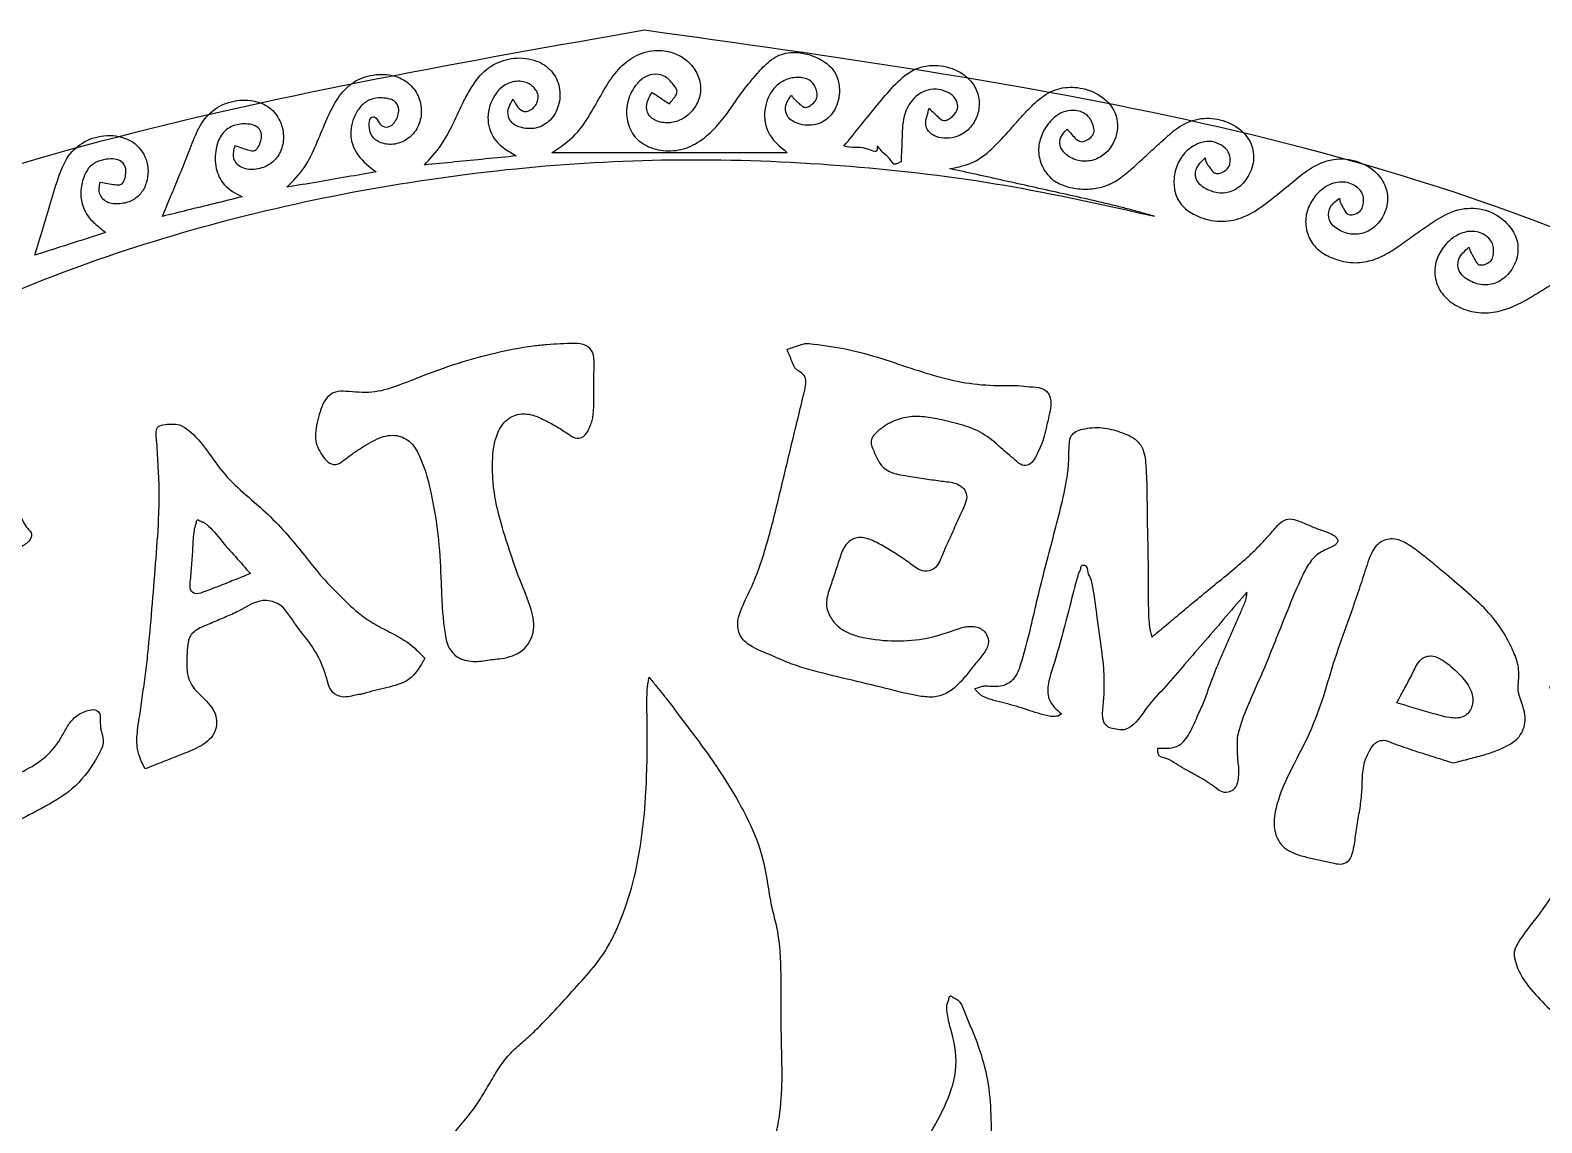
# Model space of a CAD drawing. Extents: x 5.5 to 104.1, y 3.5 to 34.4.
# Drawn here: x 15.93 to 26.96, y 26.18 to 34.15 of the extents above; entities that cross this region are included whole.
import ezdxf

# ---------------------------------------------------------------- set-up
doc = ezdxf.new("R2010")
doc.units = 0
doc.layers.add('Hallsi_Goblin_Coin_Outlines', color=7, linetype='CONTINUOUS')

msp = doc.modelspace()

# ---------------------------------------------------------------- linework, layer by layer
at = {"layer": 'Hallsi_Goblin_Coin_Outlines', "color": 7}
for points in [[(20.409076, 34.152381)], [(20.129323, 33.743158)], [(22.225881, 33.745981)], [(19.092862, 33.636972)], [(18.08427, 33.486336)], [(17.07462, 33.233747)], [(16.139759, 33.095106)], [(21.610531, 31.866628)], [(17.53429, 30.189451)], [(18.807465, 29.573854)], [(19.19231, 29.547855)], [(25.898086, 29.246759)], [(24.153777, 28.916911)], [(26.309425, 28.808609)]]:
    msp.add_lwpolyline(points, close=True, dxfattribs=at)
for points in [[(21.451181, 33.259147), (19.734212, 33.259147)], [(23.452102, 29.165973), (23.426349, 29.149392)]]:
    msp.add_lwpolyline(points, dxfattribs=at)
for points, knots in [([(20.409076, 34.152381), (17.809124, 33.695175), (12.664402, 32.790467), (6.738752, 26.792257), (5.933059, 21.585976), (5.522912, 18.935664)], [0, 0, 0, 0, 7.789723, 15.414117, 23.31993, 23.31993, 23.31993, 23.31993]), ([(35.94682, 18.860523), (35.532914, 21.55483), (34.71506, 26.878618), (28.525813, 33.025015), (23.148709, 33.771862), (20.409076, 34.152381)], [0, 0, 0, 0, 8.033739, 15.87418, 24.018315, 24.018315, 24.018315, 24.018315]), ([(20.129323, 33.743158), (20.157432, 33.786049), (20.212321, 33.869802), (20.331578, 33.96797), (20.467467, 34.011951), (20.597876, 34.000589), (20.703567, 33.95119), (20.782931, 33.868334), (20.823477, 33.766671), (20.816447, 33.658711), (20.767159, 33.567653), (20.69053, 33.500117), (20.596269, 33.471908), (20.504977, 33.480916), (20.430344, 33.530455), (20.417326, 33.621387), (20.447698, 33.670839), (20.464815, 33.698708)], [0, 0, 0, 0, 0.153247, 0.299243, 0.454599, 0.568295, 0.684512, 0.796823, 0.904849, 1.003062, 1.111457, 1.207162, 1.30237, 1.397843, 1.476089, 1.550372, 1.646286, 1.646286, 1.646286, 1.646286]), ([(20.591815, 33.614747), (20.599949, 33.626263), (20.615999, 33.648987), (20.640548, 33.67605), (20.652503, 33.717054), (20.619546, 33.753756), (20.590599, 33.794551), (20.539244, 33.828714), (20.469496, 33.836739), (20.395413, 33.805981), (20.32642, 33.735023), (20.277134, 33.625026), (20.276201, 33.48882), (20.333775, 33.362074), (20.456736, 33.285811), (20.603082, 33.263344), (20.754389, 33.299002), (20.880222, 33.389661), (20.985404, 33.504161), (21.067192, 33.625355), (21.147093, 33.738603), (21.23231, 33.836043), (21.317371, 33.934463), (21.440573, 33.998184), (21.584868, 33.9882), (21.708613, 33.938655), (21.799172, 33.858459), (21.834039, 33.758737), (21.831812, 33.644771), (21.781759, 33.526092), (21.662106, 33.451205), (21.542209, 33.460103), (21.449938, 33.50877), (21.428473, 33.602806), (21.461686, 33.651347), (21.480815, 33.679306)], [0, 0, 0, 0, 0.042262, 0.083388, 0.109407, 0.161493, 0.214879, 0.263501, 0.340879, 0.41493, 0.496166, 0.632717, 0.765544, 0.894312, 1.031474, 1.180246, 1.329127, 1.485173, 1.63793, 1.793942, 1.923313, 2.053287, 2.182405, 2.311769, 2.452009, 2.601394, 2.706785, 2.803412, 2.907726, 3.044374, 3.171574, 3.302437, 3.390999, 3.462863, 3.560475, 3.560475, 3.560475, 3.560475]), ([(19.092862, 33.636972), (19.101803, 33.654502), (19.119722, 33.689635), (19.150889, 33.740021), (19.202285, 33.81915), (19.29878, 33.910384), (19.459706, 33.959128), (19.616476, 33.943084), (19.739842, 33.86139), (19.799172, 33.736159), (19.791431, 33.603683), (19.732165, 33.493343), (19.62958, 33.431019), (19.522422, 33.433014), (19.430194, 33.473199), (19.401623, 33.568966), (19.433583, 33.620764), (19.451637, 33.650025)], [0, 0, 0, 0, 0.059013, 0.118273, 0.177563, 0.342372, 0.503363, 0.667556, 0.799416, 0.928843, 1.064191, 1.18325, 1.291237, 1.405263, 1.4954, 1.571645, 1.67064, 1.67064, 1.67064, 1.67064]), ([(22.225881, 33.745981), (22.270425, 33.789476), (22.354124, 33.871207), (22.531256, 33.909142), (22.678966, 33.872293), (22.786107, 33.796505), (22.842773, 33.704697), (22.858561, 33.598148), (22.828647, 33.496722), (22.766133, 33.412624), (22.680037, 33.369009), (22.594138, 33.360021), (22.518158, 33.379424), (22.465107, 33.426212), (22.458365, 33.484953), (22.473006, 33.532031), (22.481307, 33.566056), (22.485526, 33.58335)], [0, 0, 0, 0, 0.1834, 0.344618, 0.518315, 0.625549, 0.730945, 0.832819, 0.939285, 1.040122, 1.138748, 1.21943, 1.294157, 1.370595, 1.412228, 1.463952, 1.517419, 1.517419, 1.517419, 1.517419]), ([(18.08427, 33.486336), (18.09486, 33.509901), (18.116085, 33.557134), (18.153583, 33.625075), (18.209176, 33.713069), (18.311932, 33.801162), (18.468452, 33.840101), (18.61622, 33.820779), (18.725542, 33.741341), (18.781397, 33.633761), (18.785785, 33.514177), (18.741436, 33.407913), (18.655825, 33.336564), (18.553446, 33.3103), (18.451738, 33.339383), (18.393234, 33.410859), (18.398908, 33.523747), (18.435592, 33.520702), (18.438515, 33.520949), (18.457124, 33.512714), (18.467627, 33.474479), (18.511742, 33.439301), (18.564267, 33.451939), (18.594522, 33.488703), (18.611951, 33.528911), (18.621166, 33.577057), (18.603438, 33.63035), (18.549165, 33.654089), (18.484523, 33.661162), (18.407799, 33.653386), (18.337665, 33.602008), (18.281997, 33.511352), (18.251472, 33.37991), (18.315363, 33.222059), (18.404438, 33.155557), (18.453276, 33.119094)], [0, 0, 0, 0, 0.077476, 0.15529, 0.23259, 0.389431, 0.546336, 0.704106, 0.820174, 0.937831, 1.055203, 1.168459, 1.270713, 1.378534, 1.47467, 1.56472, 1.667773, 1.670911, 1.674049, 1.676394, 1.73074, 1.779381, 1.831819, 1.872614, 1.919028, 1.962159, 2.018421, 2.070656, 2.128681, 2.215043, 2.293938, 2.379478, 2.531218, 2.679762, 2.860062, 2.860062, 2.860062, 2.860062]), ([(19.451637, 33.650025), (19.46139, 33.629938), (19.479153, 33.593354), (19.533918, 33.547019), (19.591982, 33.574318), (19.620889, 33.612), (19.633865, 33.645951), (19.636868, 33.683557), (19.618404, 33.717214), (19.593057, 33.746241), (19.54268, 33.778254), (19.46102, 33.78603), (19.366702, 33.745746), (19.288794, 33.646328), (19.249626, 33.4995), (19.317233, 33.326472), (19.419344, 33.267667), (19.474568, 33.235864)], [0, 0, 0, 0, 0.067614, 0.123149, 0.192447, 0.227565, 0.266304, 0.299954, 0.336868, 0.37739, 0.415141, 0.513365, 0.608822, 0.710948, 0.882657, 1.040917, 1.227312, 1.227312, 1.227312, 1.227312]), ([(19.734212, 33.259147), (19.794918, 33.299369), (19.914259, 33.37844), (20.026289, 33.561984), (20.094913, 33.682652), (20.129323, 33.743158)], [0, 0, 0, 0, 0.21573, 0.424101, 0.633661, 0.633661, 0.633661, 0.633661]), ([(21.480815, 33.679306), (21.483107, 33.675932), (21.487532, 33.66942), (21.493416, 33.65962), (21.507571, 33.644628), (21.53027, 33.625403), (21.554752, 33.59963), (21.589169, 33.58439), (21.622774, 33.603907), (21.650703, 33.628027), (21.671544, 33.662697), (21.667981, 33.703128), (21.655488, 33.741193), (21.623539, 33.789886), (21.54517, 33.815345), (21.449521, 33.800794), (21.342393, 33.735042), (21.275719, 33.593181), (21.290358, 33.392783), (21.394628, 33.30614), (21.451181, 33.259147)], [0, 0, 0, 0, 0.012241, 0.023635, 0.034155, 0.073861, 0.112589, 0.141644, 0.177703, 0.218925, 0.254774, 0.293153, 0.335839, 0.375185, 0.463119, 0.562063, 0.660306, 0.827663, 1.006115, 1.217611, 1.217611, 1.217611, 1.217611]), ([(21.863226, 33.306067), (21.90502, 33.357314), (21.986504, 33.45723), (22.105721, 33.605254), (22.186192, 33.699498), (22.225881, 33.745981)], [0, 0, 0, 0, 0.19839, 0.386791, 0.570147, 0.570147, 0.570147, 0.570147]), ([(17.07462, 33.233747), (17.084391, 33.258846), (17.103927, 33.309032), (17.132335, 33.384411), (17.176766, 33.481468), (17.265505, 33.584259), (17.415431, 33.646413), (17.565703, 33.646301), (17.693222, 33.586408), (17.766568, 33.477137), (17.784087, 33.353386), (17.749729, 33.23969), (17.669603, 33.161177), (17.56663, 33.130738), (17.464055, 33.140834), (17.39909, 33.221857), (17.414993, 33.280354), (17.423518, 33.311711)], [0, 0, 0, 0, 0.080802, 0.161572, 0.241602, 0.400723, 0.554768, 0.714349, 0.838489, 0.961312, 1.092842, 1.201181, 1.305879, 1.414501, 1.516154, 1.596105, 1.688476, 1.688476, 1.688476, 1.688476]), ([(18.803584, 33.169542), (18.846228, 33.215627), (18.930485, 33.306684), (19.015048, 33.471972), (19.066941, 33.582009), (19.092862, 33.636972)], [0, 0, 0, 0, 0.187456, 0.370378, 0.552937, 0.552937, 0.552937, 0.552937]), ([(20.464815, 33.698708), (20.466987, 33.697207), (20.470503, 33.694777), (20.474957, 33.691809), (20.490348, 33.68279), (20.515887, 33.664528), (20.554011, 33.639891), (20.57922, 33.623124), (20.591815, 33.614747)], [0, 0, 0, 0, 0.007922, 0.012822, 0.016051, 0.061429, 0.106872, 0.152249, 0.152249, 0.152249, 0.152249]), ([(22.485526, 33.58335), (22.497573, 33.571386), (22.520527, 33.548592), (22.553544, 33.518365), (22.583781, 33.49047), (22.619932, 33.496934), (22.646606, 33.515201), (22.679684, 33.543776), (22.701772, 33.594136), (22.681128, 33.656541), (22.608889, 33.717814), (22.471465, 33.736229), (22.331244, 33.630963), (22.289932, 33.489291), (22.289001, 33.371177), (22.284482, 33.282108), (22.282103, 33.222812), (22.280915, 33.193178)], [0, 0, 0, 0, 0.050641, 0.096489, 0.137973, 0.163146, 0.199338, 0.234511, 0.293943, 0.351129, 0.418432, 0.57002, 0.725104, 0.902121, 0.991368, 1.080437, 1.169428, 1.169428, 1.169428, 1.169428]), ([(22.636515, 33.143083), (22.696997, 33.155008), (22.819082, 33.179079), (22.96737, 33.303725), (23.070879, 33.419924), (23.151748, 33.513793), (23.211801, 33.576911), (23.289756, 33.653932), (23.399494, 33.728003), (23.555347, 33.744687), (23.713383, 33.701178), (23.852381, 33.581236), (23.873331, 33.386881), (23.784617, 33.246942), (23.664424, 33.192904), (23.562137, 33.197927), (23.48158, 33.241673), (23.434344, 33.306765), (23.441971, 33.380439), (23.474672, 33.412313), (23.492706, 33.429892)], [0, 0, 0, 0, 0.18211, 0.367594, 0.564706, 0.65177, 0.738964, 0.825871, 0.981279, 1.124738, 1.280722, 1.465268, 1.636305, 1.821508, 1.920134, 2.01963, 2.117267, 2.187291, 2.247168, 2.32079, 2.32079, 2.32079, 2.32079]), ([(23.492706, 33.429892), (23.503614, 33.417989), (23.525131, 33.394508), (23.553987, 33.361001), (23.590184, 33.333751), (23.632764, 33.347602), (23.665201, 33.368865), (23.693716, 33.404339), (23.685055, 33.449996), (23.671265, 33.493265), (23.633321, 33.545617), (23.55293, 33.575199), (23.451582, 33.559369), (23.36518, 33.49216), (23.306081, 33.398251), (23.275154, 33.284657), (23.299541, 33.169532), (23.363388, 33.072188), (23.462895, 33.015082), (23.573772, 32.992364), (23.68902, 32.992255), (23.80157, 33.023262), (23.897794, 33.083632), (23.981248, 33.157097), (24.061393, 33.230795), (24.131719, 33.295319), (24.192584, 33.350128), (24.243411, 33.395902), (24.320601, 33.460484), (24.444665, 33.516755), (24.613413, 33.509891), (24.754636, 33.442318), (24.84532, 33.328518), (24.861612, 33.193815), (24.815019, 33.073487), (24.730487, 32.985375), (24.61784, 32.953806), (24.514862, 32.98345), (24.429887, 33.044386), (24.424441, 33.151708), (24.472074, 33.195674), (24.499181, 33.220694)], [0, 0, 0, 0, 0.048211, 0.095107, 0.135695, 0.172062, 0.218606, 0.254567, 0.299294, 0.348031, 0.392624, 0.487845, 0.586579, 0.68896, 0.805602, 0.91533, 1.033134, 1.147393, 1.254268, 1.367632, 1.484081, 1.59709, 1.71275, 1.821462, 1.930494, 2.03941, 2.107775, 2.176223, 2.244577, 2.409722, 2.570391, 2.736192, 2.864716, 2.989723, 3.124335, 3.239599, 3.344211, 3.456484, 3.554426, 3.634477, 3.7402, 3.7402, 3.7402, 3.7402]), ([(17.423518, 33.311711), (17.441479, 33.305524), (17.475577, 33.293779), (17.520446, 33.275944), (17.567208, 33.268972), (17.596587, 33.303997), (17.611137, 33.343638), (17.619701, 33.393268), (17.59782, 33.44539), (17.543071, 33.467203), (17.473906, 33.472384), (17.38884, 33.455659), (17.311909, 33.386147), (17.27651, 33.275179), (17.274496, 33.146927), (17.338963, 33.008297), (17.427055, 32.962632), (17.475023, 32.937767)], [0, 0, 0, 0, 0.056664, 0.107568, 0.148768, 0.184285, 0.232347, 0.276967, 0.332716, 0.385271, 0.44384, 0.541472, 0.63571, 0.739246, 0.881941, 1.013947, 1.171758, 1.171758, 1.171758, 1.171758]), ([(17.799579, 33.006911), (17.845646, 33.053491), (17.935378, 33.144219), (18.014868, 33.316638), (18.061204, 33.429934), (18.08427, 33.486336)], [0, 0, 0, 0, 0.194979, 0.379785, 0.562991, 0.562991, 0.562991, 0.562991]), ([(16.139759, 33.095106), (16.162445, 33.15115), (16.204885, 33.255996), (16.344009, 33.361505), (16.509191, 33.397469), (16.681509, 33.356504), (16.792628, 33.213502), (16.792183, 33.063366), (16.740945, 32.959749), (16.671047, 32.903585), (16.583017, 32.882607), (16.490237, 32.884427), (16.42268, 32.957119), (16.432986, 33.013694), (16.438562, 33.044306)], [0, 0, 0, 0, 0.178424, 0.333788, 0.501189, 0.673379, 0.835217, 1.00468, 1.093598, 1.175201, 1.263752, 1.362682, 1.437784, 1.526329, 1.526329, 1.526329, 1.526329]), ([(22.280915, 33.193178), (22.276651, 33.191041), (22.268114, 33.186761), (22.255305, 33.181261), (22.227736, 33.163108), (22.196557, 33.229113), (22.157686, 33.241244), (22.104977, 33.321407), (22.106387, 33.293046), (22.106188, 33.286566), (22.108051, 33.253215), (22.015072, 33.301272), (21.948488, 33.29383), (21.891926, 33.301948), (21.863226, 33.306067)], [0, 0, 0, 0, 0.01424, 0.028517, 0.042758, 0.104543, 0.166217, 0.228002, 0.234796, 0.241669, 0.248463, 0.328266, 0.409394, 0.492963, 0.492963, 0.492963, 0.492963]), ([(24.499181, 33.220694), (24.500055, 33.216392), (24.501737, 33.208113), (24.503325, 33.196059), (24.513132, 33.177325), (24.532297, 33.154245), (24.551398, 33.123668), (24.582203, 33.101599), (24.619324, 33.112823), (24.651439, 33.130338), (24.679427, 33.160059), (24.683227, 33.201136), (24.680054, 33.24165), (24.656147, 33.28928), (24.604086, 33.325259), (24.531565, 33.348858), (24.442935, 33.328873), (24.357159, 33.274156), (24.292312, 33.179834), (24.267695, 33.070424), (24.274971, 32.958922), (24.331864, 32.861836), (24.440433, 32.790025), (24.583949, 32.749248), (24.751761, 32.769284), (24.892777, 32.847568), (25.015186, 32.945755), (25.133845, 33.04145), (25.261159, 33.148767), (25.427358, 33.226337), (25.62234, 33.206516), (25.765196, 33.112894), (25.834666, 32.982362), (25.829738, 32.853961), (25.773229, 32.74548), (25.682053, 32.673912), (25.573724, 32.65619), (25.475326, 32.689049), (25.395591, 32.755111), (25.397693, 32.863883), (25.449439, 32.904696), (25.478845, 32.927889)], [0, 0, 0, 0, 0.013194, 0.025389, 0.036091, 0.075952, 0.11494, 0.145119, 0.180602, 0.221771, 0.257002, 0.296843, 0.340572, 0.378331, 0.452288, 0.523636, 0.601211, 0.715527, 0.821978, 0.935527, 1.046497, 1.149421, 1.260133, 1.42929, 1.586869, 1.753556, 1.905632, 2.058115, 2.210532, 2.40604, 2.588632, 2.774116, 2.894967, 3.015713, 3.144308, 3.250494, 3.352127, 3.458755, 3.556896, 3.638364, 3.745595, 3.745595, 3.745595, 3.745595]), ([(14.203715, 31.514661), (14.889885, 31.843664), (16.260145, 32.500673), (18.476921, 33.068078), (20.379396, 33.242275), (21.902429, 33.175616), (23.034002, 33.041692), (23.766754, 32.87737), (24.129823, 32.79595)], [0, 0, 0, 0, 2.278412, 4.549913, 6.821731, 7.983031, 9.118994, 10.234635, 10.234635, 10.234635, 10.234635]), ([(16.438562, 33.044306), (16.457661, 33.040898), (16.49401, 33.034414), (16.543321, 33.025934), (16.591459, 33.021678), (16.616847, 33.058314), (16.625746, 33.097022), (16.629167, 33.147185), (16.601289, 33.198549), (16.541772, 33.215889), (16.4779, 33.212683), (16.4091, 33.195682), (16.349426, 33.147212), (16.311296, 33.070138), (16.291911, 32.97594), (16.305812, 32.869441), (16.348774, 32.792832), (16.396836, 32.743547), (16.436931, 32.711508), (16.463797, 32.688822), (16.47772, 32.677064)], [0, 0, 0, 0, 0.057776, 0.109958, 0.155501, 0.186522, 0.232476, 0.275478, 0.335296, 0.389884, 0.451055, 0.527454, 0.598029, 0.673756, 0.781047, 0.882464, 0.989308, 1.037628, 1.088454, 1.143133, 1.143133, 1.143133, 1.143133]), ([(16.893293, 32.794892), (16.91304, 32.842643), (16.953042, 32.939369), (17.013514, 33.085642), (17.054174, 33.18419), (17.07462, 33.233747)], [0, 0, 0, 0, 0.15502, 0.314014, 0.474841, 0.474841, 0.474841, 0.474841]), ([(19.474568, 33.235864), (19.399621, 33.228467), (19.250197, 33.21372), (19.026545, 33.191515), (18.877825, 33.176858), (18.803584, 33.169542)], [0, 0, 0, 0, 0.225932, 0.450451, 0.674253, 0.674253, 0.674253, 0.674253]), ([(15.963018, 32.511964), (15.982125, 32.576195), (16.02058, 32.705463), (16.077682, 32.900399), (16.119027, 33.030078), (16.139759, 33.095106)], [0, 0, 0, 0, 0.20104, 0.404603, 0.609354, 0.609354, 0.609354, 0.609354]), ([(18.453276, 33.119094), (18.382045, 33.106892), (18.238745, 33.082344), (18.020839, 33.044991), (17.874179, 33.01975), (17.799579, 33.006911)], [0, 0, 0, 0, 0.216805, 0.436163, 0.663253, 0.663253, 0.663253, 0.663253]), ([(24.129823, 32.79595), (24.098635, 32.804322), (24.036266, 32.821064), (23.943076, 32.847652), (23.744557, 32.897475), (23.441022, 32.965025), (23.036628, 33.054636), (22.768923, 33.113814), (22.636515, 33.143083)], [0, 0, 0, 0, 0.096878, 0.193728, 0.290702, 0.710841, 1.126529, 1.533341, 1.533341, 1.533341, 1.533341]), ([(25.478845, 32.927889), (25.479575, 32.923767), (25.480946, 32.916023), (25.48187, 32.904848), (25.489601, 32.886313), (25.504649, 32.861379), (25.520177, 32.829136), (25.546126, 32.802737), (25.583081, 32.807154), (25.615109, 32.819976), (25.645009, 32.845497), (25.654003, 32.884681), (25.657333, 32.92496), (25.640701, 32.987429), (25.563875, 33.044978), (25.445058, 33.050772), (25.341467, 32.993035), (25.271562, 32.906913), (25.229678, 32.807725), (25.232162, 32.697838), (25.27412, 32.59458), (25.35772, 32.520906), (25.465743, 32.472513), (25.593037, 32.449072), (25.730432, 32.472942), (25.851644, 32.535014), (25.961991, 32.613068), (26.0711, 32.690633), (26.198546, 32.782137), (26.35531, 32.861776), (26.551794, 32.853569), (26.695102, 32.764432), (26.779296, 32.64101), (26.78774, 32.509031), (26.736361, 32.393026), (26.646909, 32.311814), (26.5333, 32.28433), (26.429185, 32.31857), (26.342325, 32.383866), (26.340082, 32.499038), (26.393295, 32.543507), (26.423937, 32.569114)], [0, 0, 0, 0, 0.01257, 0.023621, 0.033353, 0.072356, 0.110622, 0.142205, 0.174258, 0.213655, 0.246925, 0.286739, 0.329643, 0.36815, 0.475635, 0.588183, 0.709187, 0.815882, 0.917194, 1.025333, 1.137154, 1.241369, 1.350838, 1.489765, 1.622983, 1.761027, 1.894754, 2.028586, 2.162258, 2.367076, 2.541913, 2.726623, 2.853036, 2.976088, 3.105414, 3.221224, 3.327334, 3.437969, 3.543934, 3.627945, 3.741992, 3.741992, 3.741992, 3.741992]), ([(17.475023, 32.937767), (17.405988, 32.920793), (17.272336, 32.887932), (17.078433, 32.840279), (16.953549, 32.809664), (16.893293, 32.794892)], [0, 0, 0, 0, 0.213274, 0.412896, 0.599019, 0.599019, 0.599019, 0.599019]), ([(16.47772, 32.677064), (16.41848, 32.658001), (16.301791, 32.620454), (16.130205, 32.565476), (16.017873, 32.529522), (15.963018, 32.511964)], [0, 0, 0, 0, 0.186697, 0.367743, 0.540534, 0.540534, 0.540534, 0.540534]), ([(26.423937, 32.569114), (26.425298, 32.565261), (26.427907, 32.557874), (26.43109, 32.546966), (26.440433, 32.528349), (26.454893, 32.501429), (26.471709, 32.467948), (26.496052, 32.437608), (26.534318, 32.441743), (26.565874, 32.454141), (26.596737, 32.480762), (26.602595, 32.522837), (26.605463, 32.565789), (26.587687, 32.626304), (26.518856, 32.679715), (26.41358, 32.692425), (26.309093, 32.648135), (26.227187, 32.567119), (26.173823, 32.459127), (26.171043, 32.338483), (26.223389, 32.225829), (26.319028, 32.142901), (26.444204, 32.092936), (26.583018, 32.087273), (26.719846, 32.121893), (26.843474, 32.1848), (26.960716, 32.257858), (27.078456, 32.327816), (27.209025, 32.405178), (27.375456, 32.446003), (27.552626, 32.389593), (27.675955, 32.275387), (27.719809, 32.128823), (27.683823, 31.995722), (27.599534, 31.896356), (27.486301, 31.851652), (27.374596, 31.870209), (27.296035, 31.931397), (27.247275, 32.012837), (27.269019, 32.082334), (27.326435, 32.154458), (27.349138, 32.128341), (27.353616, 32.124767), (27.360493, 32.104518), (27.353617, 32.070588), (27.370816, 32.019105), (27.421196, 32.003878), (27.465893, 32.016686), (27.502549, 32.033088), (27.532803, 32.065869), (27.525687, 32.11239), (27.51557, 32.158826), (27.484416, 32.212655), (27.424938, 32.257027), (27.33804, 32.265427), (27.250076, 32.23231), (27.166892, 32.172688), (27.106227, 32.079394), (27.084586, 31.973118), (27.09727, 31.866679), (27.154968, 31.778288), (27.250125, 31.708035), (27.373645, 31.657178), (27.522729, 31.650665), (27.663489, 31.696376), (27.795287, 31.765032), (27.92859, 31.832473), (28.069781, 31.903682), (28.226557, 31.954158), (28.396976, 31.920612), (28.52278, 31.827167), (28.60161, 31.700756), (28.602315, 31.561307), (28.535508, 31.444392), (28.430948, 31.369023), (28.304145, 31.358488), (28.2058, 31.414914), (28.135417, 31.49622), (28.156541, 31.602137), (28.213825, 31.633063), (28.24674, 31.650833)], [0, 0, 0, 0, 0.012264, 0.02351, 0.033985, 0.074648, 0.114544, 0.149356, 0.180022, 0.220291, 0.252608, 0.295913, 0.341454, 0.382486, 0.479706, 0.581037, 0.688165, 0.808092, 0.920302, 1.041655, 1.156573, 1.281562, 1.41228, 1.553925, 1.690742, 1.831226, 1.96828, 2.105335, 2.241946, 2.423958, 2.598741, 2.77828, 2.906558, 3.037103, 3.175367, 3.282749, 3.387863, 3.497713, 3.579068, 3.643628, 3.732402, 3.738389, 3.744377, 3.749233, 3.800864, 3.846424, 3.896959, 3.939448, 3.984873, 4.017142, 4.064231, 4.114693, 4.162062, 4.247227, 4.326239, 4.413114, 4.523949, 4.628305, 4.738723, 4.843429, 4.941389, 5.045773, 5.194552, 5.335708, 5.483451, 5.632601, 5.781916, 5.931084, 6.108863, 6.263146, 6.432257, 6.56636, 6.69543, 6.829151, 6.956001, 7.068155, 7.188657, 7.287277, 7.366586, 7.473703, 7.473703, 7.473703, 7.473703]), ([(19.19231, 29.547855), (19.149909, 29.550104), (19.073735, 29.554146), (18.977117, 29.634021), (18.95253, 29.752119), (18.938916, 29.874278), (18.930391, 29.997773), (18.923908, 30.184825), (18.911927, 30.435227), (18.863506, 30.746763), (18.802325, 30.991783), (18.708142, 31.161015), (18.58255, 31.212505), (18.473151, 31.181536), (18.388523, 31.134866), (18.320929, 31.092033), (18.258981, 31.050335), (18.208654, 31.009722), (18.156013, 30.974875), (18.094463, 31.001228), (18.057201, 31.052581), (18.023418, 31.109281), (18.005735, 31.177933), (18.011934, 31.252503), (18.030841, 31.329763), (18.053227, 31.406262), (18.089266, 31.475761), (18.154599, 31.522137), (18.270155, 31.518022), (18.418874, 31.499489), (18.600917, 31.554388), (18.802558, 31.636507), (19.040437, 31.723484), (19.317012, 31.799737), (19.537373, 31.841513), (19.697707, 31.859711), (19.796797, 31.865586), (19.890688, 31.869098), (19.980562, 31.866595), (20.041596, 31.800554), (20.042189, 31.704239), (20.040068, 31.595712), (20.038876, 31.474664), (20.040119, 31.381221), (20.031553, 31.315076), (20.018716, 31.277374), (19.999721, 31.234441), (19.974581, 31.186909), (19.909528, 31.169526), (19.846183, 31.212379), (19.774216, 31.260791), (19.686611, 31.306045), (19.594295, 31.352145), (19.480611, 31.362769), (19.376792, 31.296804), (19.309775, 31.161729), (19.295596, 30.982436), (19.309204, 30.776705), (19.357868, 30.568842), (19.424654, 30.358552), (19.498596, 30.141268), (19.583558, 29.952298), (19.617675, 29.764488), (19.527937, 29.612147), (19.401429, 29.572105), (19.308229, 29.56519), (19.250243, 29.55598), (19.211605, 29.550561), (19.19231, 29.547855)], [0, 0, 0, 0, 0.124637, 0.223913, 0.349278, 0.472568, 0.596135, 0.719583, 1.034431, 1.347468, 1.662927, 1.79346, 1.908076, 2.039093, 2.118782, 2.199031, 2.27928, 2.341103, 2.397433, 2.45379, 2.519338, 2.587308, 2.650664, 2.728362, 2.808864, 2.889381, 2.967307, 3.040132, 3.114557, 3.304737, 3.48873, 3.673407, 3.960837, 4.246782, 4.533641, 4.632209, 4.731167, 4.830117, 4.918527, 4.986578, 5.075272, 5.195932, 5.316585, 5.437277, 5.476075, 5.516016, 5.555816, 5.618643, 5.667736, 5.736931, 5.834657, 5.933031, 6.030854, 6.144385, 6.257194, 6.375907, 6.584125, 6.788557, 6.993692, 7.222162, 7.451147, 7.680148, 7.848163, 7.999261, 8.163619, 8.222323, 8.280941, 8.339414, 8.339414, 8.339414, 8.339414]), ([(21.610531, 31.866628), (21.695273, 31.857035), (21.864345, 31.837897), (22.110558, 31.769296), (22.345969, 31.689085), (22.577268, 31.615773), (22.81011, 31.566394), (22.997077, 31.560077), (23.134487, 31.562757), (23.219841, 31.551), (23.289846, 31.549662), (23.336326, 31.525806), (23.359698, 31.501889), (23.384379, 31.432336), (23.353219, 31.319933), (23.325755, 31.172466), (23.276204, 31.06278), (23.231353, 30.987372), (23.172764, 30.968421), (23.123066, 31.008208), (23.075536, 31.050915), (23.022213, 31.094168), (22.951066, 31.161746), (22.845397, 31.236573), (22.69423, 31.284546), (22.553303, 31.316947), (22.42231, 31.339554), (22.30105, 31.332006), (22.203464, 31.294837), (22.133253, 31.245366), (22.084525, 31.208264), (22.052626, 31.144623), (22.088573, 31.072604), (22.117262, 30.995998), (22.188748, 30.928936), (22.294222, 30.905389), (22.413388, 30.887685), (22.512629, 30.873407), (22.589307, 30.86297), (22.643004, 30.857393), (22.695694, 30.84333), (22.740756, 30.81246), (22.766894, 30.758892), (22.743228, 30.674868), (22.69223, 30.576601), (22.638141, 30.447272), (22.582806, 30.333178), (22.542711, 30.222345), (22.433363, 30.195057), (22.350686, 30.264058), (22.258005, 30.325466), (22.160889, 30.385862), (22.066655, 30.437237), (21.964464, 30.464754), (21.873779, 30.410052), (21.836171, 30.313705), (21.804158, 30.210187), (21.768644, 30.10473), (21.738133, 30.019963), (21.735378, 29.950398), (21.749171, 29.90399), (21.778153, 29.847614), (21.831963, 29.790669), (21.914268, 29.746094), (22.051204, 29.710577), (22.239099, 29.691806), (22.475366, 29.71029), (22.635738, 29.76575), (22.735726, 29.800004), (22.775655, 29.804856), (22.829954, 29.8053), (22.895337, 29.775825), (22.929551, 29.693856), (22.893075, 29.611291), (22.831834, 29.544488), (22.773149, 29.468056), (22.709566, 29.389742), (22.631209, 29.319451), (22.525105, 29.282495), (22.355971, 29.30211), (22.135661, 29.363243), (21.853792, 29.427458), (21.622961, 29.48381), (21.445492, 29.542137), (21.322282, 29.600281), (21.20417, 29.645729), (21.103471, 29.717367), (21.080052, 29.834063), (21.125321, 29.960339), (21.19752, 30.099372), (21.260128, 30.266759), (21.33068, 30.500108), (21.403924, 30.800706), (21.490587, 31.165683), (21.554434, 31.426926), (21.591895, 31.583295), (21.57923, 31.640582), (21.543069, 31.662062), (21.519288, 31.675591), (21.51029, 31.684445), (21.497844, 31.705045), (21.485548, 31.738368), (21.46704, 31.781483), (21.455222, 31.810493), (21.449312, 31.825)], [0, 0, 0, 0, 0.255467, 0.509691, 0.764417, 1.001937, 1.237475, 1.475454, 1.561851, 1.648598, 1.734989, 1.766526, 1.803262, 1.832155, 1.983631, 2.133877, 2.286215, 2.3443, 2.38957, 2.4504, 2.518551, 2.586644, 2.654712, 2.813638, 2.969043, 3.126641, 3.248286, 3.366334, 3.486772, 3.555494, 3.623973, 3.669214, 3.755543, 3.843694, 3.91832, 4.036779, 4.15928, 4.282251, 4.336967, 4.391482, 4.444187, 4.499016, 4.550772, 4.610672, 4.749347, 4.887965, 5.026497, 5.140369, 5.212067, 5.325458, 5.439043, 5.552783, 5.665523, 5.765095, 5.85071, 5.955038, 6.06654, 6.178065, 6.288971, 6.334473, 6.384192, 6.432222, 6.523969, 6.613888, 6.709512, 6.9465, 7.177695, 7.413748, 7.453468, 7.494039, 7.533691, 7.616162, 7.691928, 7.773585, 7.869757, 7.965841, 8.061825, 8.172775, 8.277231, 8.387136, 8.676159, 8.965008, 9.253701, 9.388749, 9.524795, 9.660826, 9.772132, 9.875721, 9.990311, 10.168372, 10.346992, 10.524856, 10.899762, 11.274794, 11.649934, 11.707716, 11.75594, 11.813229, 11.825482, 11.83826, 11.850485, 11.897403, 11.944375, 11.991359, 11.991359, 11.991359, 11.991359]), ([(21.449312, 31.825), (21.463037, 31.829707), (21.490512, 31.839128), (21.531981, 31.852516), (21.562888, 31.864895), (21.585565, 31.868277), (21.597953, 31.867131), (21.606338, 31.866796), (21.610531, 31.866628)], [0, 0, 0, 0, 0.043521, 0.087116, 0.130863, 0.142834, 0.155428, 0.168025, 0.168025, 0.168025, 0.168025]), ([(16.76594, 28.765288), (16.743412, 28.811943), (16.700092, 28.901657), (16.709885, 29.050145), (16.73395, 29.192532), (16.753327, 29.341172), (16.775182, 29.493443), (16.797429, 29.704406), (16.820235, 29.973696), (16.846992, 30.301112), (16.867526, 30.578873), (16.871414, 30.807886), (16.861686, 30.986078), (16.854231, 31.123338), (16.845536, 31.210766), (16.851841, 31.260031), (16.903286, 31.279372), (16.956753, 31.2785), (17.014182, 31.280843), (17.168809, 31.187581), (17.308891, 30.907616), (17.652379, 30.651233), (17.881047, 30.388774), (18.044402, 30.174206), (18.178533, 30.036391), (18.302258, 29.915003), (18.429023, 29.825538), (18.550225, 29.763641), (18.650997, 29.711245), (18.721848, 29.657455), (18.765545, 29.614005), (18.794093, 29.586661), (18.807465, 29.573854)], [0, 0, 0, 0, 0.152731, 0.293685, 0.434689, 0.588585, 0.742551, 0.896362, 1.224808, 1.553347, 1.881856, 2.0604, 2.239486, 2.41864, 2.468223, 2.509025, 2.553135, 2.613953, 2.674869, 2.718594, 3.143142, 3.567694, 3.991776, 4.183533, 4.376149, 4.568092, 4.702586, 4.839512, 4.97627, 5.042366, 5.105418, 5.160972, 5.160972, 5.160972, 5.160972]), ([(23.426349, 29.149392), (23.419075, 29.149102), (23.404528, 29.148522), (23.382912, 29.146471), (23.313207, 29.157978), (23.200855, 29.197725), (23.039877, 29.247586), (22.922389, 29.269673), (22.854755, 29.306896), (22.842154, 29.327585), (22.80636, 29.352395), (22.849784, 29.357525), (22.87092, 29.369719), (22.931986, 29.371466), (23.014423, 29.358517), (23.119737, 29.422755), (23.193584, 29.638088), (23.262971, 29.963066), (23.374459, 30.397104), (23.461523, 30.717457), (23.500317, 30.931963), (23.506135, 31.036189), (23.505619, 31.122799), (23.515351, 31.193455), (23.555945, 31.230398), (23.634322, 31.251901), (23.746729, 31.260732), (23.880722, 31.224752), (23.98643, 31.181721), (24.04289, 31.111379), (24.060211, 31.047861), (24.07666, 30.875372), (24.072961, 30.5961), (24.088269, 30.212454), (24.079517, 29.945718), (24.093496, 29.796521), (24.102229, 29.763046), (24.107308, 29.739281), (24.110032, 29.726536)], [0, 0, 0, 0, 0.021859, 0.043711, 0.064776, 0.232637, 0.400676, 0.568736, 0.59399, 0.622119, 0.650263, 0.678659, 0.706824, 0.732657, 0.854412, 0.954176, 1.070628, 1.517317, 1.963925, 2.410443, 2.51329, 2.617497, 2.721859, 2.77678, 2.822713, 2.876444, 3.018426, 3.154434, 3.291828, 3.349375, 3.418234, 3.485655, 3.869714, 4.253866, 4.638092, 4.668714, 4.702534, 4.741643, 4.741643, 4.741643, 4.741643]), ([(15.329817, 29.31301), (15.354255, 29.247992), (15.402179, 29.120488), (15.476171, 28.93177), (15.523628, 28.784129), (15.570201, 28.6793), (15.637909, 28.648935), (15.743656, 28.683265), (15.878133, 28.746204), (16.050377, 28.844254), (16.148062, 28.975733), (16.203725, 29.087504), (16.264414, 29.157022), (16.334888, 29.189082), (16.394917, 29.202634), (16.43929, 29.177184), (16.439767, 29.132088), (16.439542, 29.093286), (16.441651, 29.058827), (16.455359, 29.014562), (16.467746, 28.956325), (16.439181, 28.890249), (16.374466, 28.77137), (16.245178, 28.607874), (16.010093, 28.47497), (15.813414, 28.374462), (15.664099, 28.278594), (15.551889, 28.20616), (15.453744, 28.139388), (15.363056, 28.083439), (15.263758, 28.108462), (15.216812, 28.204034), (15.179393, 28.309408), (15.147039, 28.424866), (15.104051, 28.630687), (15.022333, 28.920934), (14.861772, 29.279381), (14.711167, 29.526874), (14.611189, 29.686683), (14.571076, 29.763823), (14.529931, 29.847095), (14.492992, 29.937485), (14.526285, 30.042162), (14.653155, 30.127022), (14.824553, 30.227562), (15.035635, 30.357071), (15.210373, 30.461117), (15.341861, 30.552793), (15.433726, 30.625368), (15.535152, 30.69906), (15.647175, 30.76202), (15.796697, 30.739728), (15.837276, 30.645819), (15.861993, 30.592512), (15.871787, 30.580305), (15.883077, 30.55348), (15.906599, 30.520732), (15.951403, 30.476204), (15.912823, 30.410556), (15.849941, 30.378358), (15.769067, 30.351536), (15.696288, 30.379304), (15.638323, 30.413583), (15.578792, 30.402786), (15.506743, 30.35646), (15.407459, 30.292183), (15.282128, 30.211655), (15.190197, 30.154654), (15.135756, 30.116621), (15.116824, 30.10079), (15.092263, 30.046658), (15.083033, 29.955838), (15.063426, 29.822697), (15.122841, 29.732284), (15.168253, 29.669423), (15.183261, 29.621979), (15.19933, 29.57717), (15.219623, 29.534844), (15.239925, 29.489986), (15.25448, 29.458129), (15.262436, 29.440716)], [0, 0, 0, 0, 0.208559, 0.408997, 0.605482, 0.680825, 0.740485, 0.80787, 1.002392, 1.193536, 1.392187, 1.481502, 1.569089, 1.661761, 1.711023, 1.747034, 1.797742, 1.832132, 1.866505, 1.89982, 1.971717, 2.03774, 2.108886, 2.381005, 2.645138, 2.911363, 3.044474, 3.177498, 3.310427, 3.40631, 3.482065, 3.585671, 3.704422, 3.823856, 3.943216, 4.335937, 4.725169, 5.117492, 5.204036, 5.290813, 5.377498, 5.485345, 5.571756, 5.68205, 5.928842, 6.175644, 6.422497, 6.539197, 6.656279, 6.773194, 6.917095, 7.031506, 7.176849, 7.192276, 7.208036, 7.223357, 7.278792, 7.333062, 7.388323, 7.46974, 7.54959, 7.63162, 7.694592, 7.745571, 7.802305, 7.951384, 8.100429, 8.249507, 8.274986, 8.300465, 8.321953, 8.450401, 8.574948, 8.710165, 8.757489, 8.80755, 8.857839, 8.900534, 8.948172, 9.005601, 9.005601, 9.005601, 9.005601]), ([(17.53429, 30.189451), (17.498077, 30.231078), (17.427318, 30.312413), (17.318923, 30.429881), (17.252747, 30.519298), (17.197443, 30.563589), (17.174165, 30.568392), (17.143657, 30.591221), (17.141019, 30.55295), (17.129964, 30.531505), (17.119979, 30.47073), (17.116915, 30.379125), (17.10579, 30.251453), (17.100248, 30.151404), (17.08977, 30.071853), (17.134919, 30.033137), (17.209532, 30.062121), (17.300282, 30.094983), (17.416725, 30.142403), (17.494568, 30.173555), (17.53429, 30.189451)], [0, 0, 0, 0, 0.165628, 0.323632, 0.477833, 0.502263, 0.528647, 0.555307, 0.582099, 0.608841, 0.634926, 0.761605, 0.888145, 1.014589, 1.072722, 1.110518, 1.168715, 1.289491, 1.412964, 1.541619, 1.541619, 1.541619, 1.541619]), ([(24.110032, 29.726536), (24.14604, 29.756606), (24.217084, 29.815935), (24.322572, 29.90426), (24.43419, 29.99761), (24.554062, 30.095335), (24.68129, 30.199438), (24.791184, 30.291998), (24.880392, 30.376682), (24.950485, 30.451376), (25.007991, 30.519422), (25.058842, 30.573405), (25.119524, 30.595491), (25.188249, 30.572455), (25.261599, 30.539094), (25.345751, 30.506039), (25.410051, 30.486074), (25.447975, 30.462386), (25.461348, 30.447736), (25.470509, 30.429035), (25.46024, 30.410884), (25.44667, 30.396156), (25.39893, 30.372748), (25.321605, 30.343135), (25.247524, 30.254217), (25.158252, 30.06879), (25.045938, 29.787496), (24.899721, 29.417739), (24.775068, 29.160639), (24.731206, 28.99241), (24.733092, 28.931332), (24.733495, 28.873715), (24.736557, 28.820105), (24.744169, 28.770987), (24.741351, 28.703477), (24.733844, 28.620116), (24.635248, 28.577163), (24.564348, 28.638882), (24.492197, 28.685285), (24.421657, 28.724753), (24.354119, 28.763532), (24.284828, 28.80016), (24.229557, 28.843248), (24.154471, 28.853108), (24.155745, 28.889332), (24.154483, 28.90299), (24.154012, 28.91228), (24.153777, 28.916911)], [0, 0, 0, 0, 0.140735, 0.277677, 0.412751, 0.577258, 0.741634, 0.905974, 1.008103, 1.110529, 1.212837, 1.276162, 1.330941, 1.395129, 1.485284, 1.57549, 1.665633, 1.686314, 1.708171, 1.725588, 1.743433, 1.765548, 1.785821, 1.901103, 2.010243, 2.12159, 2.519427, 2.917371, 3.31524, 3.373793, 3.435373, 3.497266, 3.546893, 3.596532, 3.645116, 3.753083, 3.817885, 3.922301, 4.002156, 4.082402, 4.162611, 4.237596, 4.312668, 4.387741, 4.401614, 4.415569, 4.429442, 4.429442, 4.429442, 4.429442]), ([(26.309425, 28.808609), (26.260313, 28.824078), (26.161131, 28.855319), (26.01114, 28.902858), (25.892491, 28.943032), (25.80774, 28.979386), (25.745031, 28.965389), (25.692341, 28.8947), (25.648507, 28.790818), (25.646461, 28.65725), (25.638588, 28.528783), (25.615776, 28.402802), (25.596621, 28.276824), (25.58341, 28.174449), (25.555854, 28.095576), (25.498998, 28.066278), (25.428582, 28.077809), (25.349311, 28.098522), (25.258876, 28.117491), (25.15537, 28.141407), (25.045488, 28.200838), (24.992455, 28.334492), (25.016968, 28.521095), (25.111962, 28.741694), (25.251013, 28.992414), (25.355761, 29.260066), (25.430714, 29.536476), (25.528054, 29.805519), (25.60121, 30.011459), (25.64768, 30.154926), (25.673918, 30.234162), (25.703143, 30.324354), (25.75457, 30.419472), (25.876275, 30.45804), (25.984154, 30.403641), (26.077718, 30.331801), (26.170369, 30.259281), (26.281991, 30.161808), (26.419268, 30.047301), (26.576014, 29.906424), (26.682366, 29.757227), (26.750006, 29.621668), (26.793277, 29.503922), (26.787097, 29.410344), (26.78096, 29.34811), (26.786081, 29.317302), (26.809718, 29.242224), (26.853903, 29.13486), (26.793418, 28.974763), (26.664181, 28.913031), (26.54149, 28.867484), (26.42721, 28.840073), (26.349667, 28.819359), (26.309425, 28.808609)], [0, 0, 0, 0, 0.154549, 0.312114, 0.470841, 0.533942, 0.582127, 0.65037, 0.786657, 0.916618, 1.046305, 1.173313, 1.300338, 1.427433, 1.486866, 1.539641, 1.603084, 1.69531, 1.787479, 1.879248, 2.015899, 2.141033, 2.283159, 2.570084, 2.856597, 3.143514, 3.429231, 3.71532, 4.001417, 4.084719, 4.167971, 4.251212, 4.371776, 4.474341, 4.597611, 4.714668, 4.832079, 4.949487, 5.159397, 5.36865, 5.579845, 5.703319, 5.824216, 5.949727, 5.979952, 6.0114, 6.042371, 6.216933, 6.342593, 6.512795, 6.622975, 6.738891, 6.863949, 6.863949, 6.863949, 6.863949]), ([(24.804299, 30.054973), (24.753785, 29.996154), (24.652758, 29.878516), (24.501684, 29.7015), (24.35402, 29.532747), (24.214815, 29.365998), (24.068742, 29.221375), (23.990419, 29.078857), (23.894737, 29.045056), (23.849287, 29.056163), (23.806622, 29.060658), (23.77649, 29.081139), (23.760304, 29.104455), (23.746209, 29.160676), (23.760013, 29.246708), (23.764758, 29.360294), (23.762033, 29.506963), (23.738468, 29.684006), (23.708624, 29.8938), (23.690006, 30.048209), (23.667618, 30.153589), (23.64099, 30.19311), (23.641881, 30.248527), (23.617067, 30.247494), (23.608766, 30.247676), (23.592018, 30.250712), (23.591385, 30.219294), (23.577791, 30.197641), (23.551015, 30.105046), (23.512355, 29.951677), (23.453444, 29.732155), (23.402709, 29.544506), (23.351899, 29.397828), (23.346726, 29.259017), (23.414832, 29.198881), (23.452102, 29.165973)], [0, 0, 0, 0, 0.232612, 0.465224, 0.69794, 0.906075, 1.114203, 1.322136, 1.357977, 1.408369, 1.459096, 1.484508, 1.515104, 1.541984, 1.656316, 1.77082, 1.884416, 2.095352, 2.3066, 2.517894, 2.568565, 2.620388, 2.672271, 2.681084, 2.689819, 2.698398, 2.726372, 2.754214, 2.781971, 3.008705, 3.235439, 3.462103, 3.589614, 3.706478, 3.847717, 3.847717, 3.847717, 3.847717]), ([(18.807465, 29.573854), (18.773637, 29.513559), (18.710294, 29.400652), (18.523837, 29.356719), (18.409908, 29.329216), (18.345174, 29.30941), (18.329692, 29.308413), (18.282701, 29.300648), (18.214955, 29.276267), (18.11507, 29.324365), (18.0897, 29.444959), (18.040673, 29.574915), (17.953181, 29.708205), (17.84692, 29.832697), (17.769087, 29.975707), (17.593426, 30.008956), (17.474954, 29.92299), (17.347566, 29.870994), (17.246225, 29.825705), (17.164861, 29.795888), (17.11486, 29.759295), (17.092311, 29.730408), (17.075399, 29.679108), (17.073716, 29.608581), (17.068165, 29.522044), (17.075059, 29.441759), (17.105613, 29.373824), (17.14899, 29.320213), (17.220744, 29.257225), (17.298803, 29.163014), (17.282573, 29.005557), (17.160925, 28.919648), (17.028463, 28.8694), (16.89708, 28.816678), (16.809605, 28.782399), (16.76594, 28.765288)], [0, 0, 0, 0, 0.197652, 0.370113, 0.541715, 0.556753, 0.572348, 0.588018, 0.699896, 0.777961, 0.885737, 1.045568, 1.201241, 1.356735, 1.544812, 1.65373, 1.846993, 1.957991, 2.069104, 2.180066, 2.215591, 2.253765, 2.28773, 2.375735, 2.46349, 2.548885, 2.613838, 2.683898, 2.753618, 2.902518, 3.029241, 3.177003, 3.318284, 3.459534, 3.600321, 3.600321, 3.600321, 3.600321]), ([(24.153777, 28.916911), (24.210015, 28.91487), (24.312737, 28.91114), (24.397741, 29.040257), (24.44385, 29.152544), (24.494834, 29.259049), (24.52808, 29.361679), (24.573424, 29.48213), (24.63321, 29.618767), (24.700813, 29.774267), (24.751237, 29.891051), (24.786, 29.968403), (24.80106, 30.009839), (24.803195, 30.039589), (24.804299, 30.054973)], [0, 0, 0, 0, 0.156625, 0.286084, 0.422358, 0.529702, 0.637881, 0.746011, 0.915629, 1.085197, 1.254819, 1.296959, 1.339954, 1.385998, 1.385998, 1.385998, 1.385998]), ([(25.898086, 29.246759), (25.94329, 29.23326), (26.032256, 29.206693), (26.165141, 29.168703), (26.280112, 29.133367), (26.393448, 29.135819), (26.455428, 29.218773), (26.453734, 29.330171), (26.375432, 29.440364), (26.27565, 29.530089), (26.179883, 29.594291), (26.115639, 29.586566), (26.086086, 29.574612), (26.044671, 29.533681), (26.011094, 29.454848), (25.954107, 29.354267), (25.917286, 29.283604), (25.898086, 29.246759)], [0, 0, 0, 0, 0.141635, 0.278752, 0.413087, 0.507549, 0.592244, 0.692979, 0.822189, 0.981364, 1.107738, 1.138531, 1.172194, 1.201347, 1.310477, 1.424788, 1.549327, 1.549327, 1.549327, 1.549327]), ([(27.010959, 29.358201), (27.040857, 29.376841), (27.099846, 29.413618), (27.187632, 29.467848), (27.248001, 29.506608), (27.282662, 29.526898), (27.29077, 29.531655), (27.33743, 29.53077), (27.409515, 29.483915), (27.523267, 29.457119), (27.648866, 29.358227), (27.774162, 29.206396), (27.967261, 29.059365), (28.180042, 28.925043), (28.409469, 28.795393), (28.646953, 28.653846), (28.830594, 28.549165), (28.960092, 28.466808), (28.986998, 28.375138), (28.960245, 28.3121), (28.940869, 28.265825), (28.931183, 28.239766), (28.904153, 28.17131), (28.821809, 28.077371), (28.643007, 28.053537), (28.482055, 28.194465), (28.296852, 28.363323), (27.998196, 28.336289), (27.807817, 28.170054), (27.688267, 27.974089), (27.559983, 27.798192), (27.445006, 27.641302), (27.362732, 27.490523), (27.324905, 27.345871), (27.315424, 27.219274), (27.303317, 27.112827), (27.279009, 27.03046), (27.257783, 26.959889), (27.228721, 26.905395), (27.177117, 26.882098), (27.08451, 26.940914), (26.978664, 27.045843), (26.836026, 27.193839), (26.764524, 27.327373), (26.752686, 27.415092), (26.755569, 27.443978), (26.799223, 27.536103), (26.913286, 27.668763), (27.050936, 27.872863), (27.185563, 28.066826), (27.307482, 28.256599), (27.41749, 28.441907), (27.526472, 28.616175), (27.594464, 28.804334), (27.546138, 28.99159), (27.445041, 29.125036), (27.341491, 29.23383), (27.23094, 29.314066), (27.133341, 29.325058), (27.073339, 29.327348), (27.052546, 29.333902), (27.036185, 29.336865), (27.025254, 29.342599), (27.019435, 29.350058), (27.014143, 29.355142), (27.010959, 29.358201)], [0, 0, 0, 0, 0.105671, 0.208492, 0.309925, 0.319911, 0.329809, 0.337252, 0.45711, 0.576175, 0.684369, 0.927359, 1.166617, 1.407334, 1.682551, 1.957797, 2.233035, 2.327581, 2.4015, 2.49714, 2.524901, 2.552648, 2.580408, 2.74604, 2.89915, 3.064731, 3.361087, 3.622588, 3.875574, 4.093155, 4.310797, 4.528361, 4.676592, 4.822954, 4.972569, 5.057433, 5.143582, 5.229319, 5.279258, 5.324684, 5.379387, 5.583858, 5.785721, 5.9924, 6.020729, 6.050586, 6.077801, 6.324254, 6.570735, 6.817073, 7.032255, 7.247555, 7.462539, 7.652354, 7.825949, 8.015828, 8.149549, 8.278168, 8.414503, 8.435825, 8.457694, 8.479558, 8.485392, 8.49418, 8.507457, 8.507457, 8.507457, 8.507457]), ([(20.442625, 29.434789), (20.460859, 29.412256), (20.495073, 29.369975), (20.544611, 29.309738), (20.619682, 29.211633), (20.723036, 29.073396), (20.858213, 28.89554), (20.998359, 28.690871), (21.137567, 28.457627), (21.263649, 28.185644), (21.306228, 27.941945), (21.336166, 27.748826), (21.376667, 27.611873), (21.404492, 27.409975), (21.402568, 27.145811), (21.403596, 26.821058), (21.415111, 26.515021), (21.39917, 26.227027), (21.335535, 25.965888), (21.298112, 25.763651), (21.261903, 25.623078), (21.226578, 25.547099), (21.158546, 25.377188), (21.080593, 25.105697), (21.000662, 24.733761), (20.945842, 24.415847), (20.953536, 24.150878), (21.043796, 23.963892), (21.181507, 23.832384), (21.328647, 23.730686), (21.47188, 23.645545), (21.673918, 23.55367), (21.954779, 23.526396), (22.252838, 23.717817), (22.309936, 24.018426), (22.257917, 24.259974), (22.197771, 24.455859), (22.112226, 24.709387), (22.048414, 25.030587), (22.080161, 25.42161), (22.200706, 25.697965), (22.323407, 25.867098), (22.397222, 25.957758), (22.492951, 26.100265), (22.601951, 26.294419), (22.701603, 26.562446), (22.673967, 26.774695), (22.632368, 26.903203), (22.621745, 26.96154), (22.612096, 27.009609), (22.615875, 27.051646), (22.63022, 27.076096), (22.634793, 27.122445), (22.667412, 27.092825), (22.69245, 27.085476), (22.729316, 27.043549), (22.750974, 26.967474), (22.79473, 26.872041), (22.852672, 26.72743), (22.913471, 26.529821), (22.938821, 26.273576), (22.939927, 26.05012), (22.915289, 25.861439), (22.873275, 25.711301), (22.825819, 25.575719), (22.796764, 25.444993), (22.791245, 25.322395), (22.813295, 25.140108), (22.878203, 24.904977), (22.980969, 24.617672), (23.102341, 24.37833), (23.2057, 24.170917), (23.279304, 23.990677), (23.341882, 23.838114), (23.398178, 23.715438), (23.442814, 23.620359), (23.494817, 23.485225), (23.553303, 23.31026), (23.624158, 23.097688), (23.681641, 22.902278), (23.715679, 22.72194), (23.730222, 22.55939), (23.74611, 22.393156), (23.750356, 22.222548), (23.725714, 22.049319), (23.687801, 21.926523), (23.664134, 21.846734), (23.658495, 21.809762), (23.662428, 21.736394), (23.660997, 21.626682), (23.619592, 21.486981), (23.572113, 21.347655), (23.530786, 21.202508), (23.488634, 21.054568), (23.452599, 20.926949), (23.415302, 20.822008), (23.380834, 20.738761), (23.331987, 20.605066), (23.282127, 20.41712), (23.238729, 20.17407), (23.221226, 19.946053), (23.215774, 19.735959), (23.224712, 19.545099), (23.243662, 19.378505), (23.295879, 19.24439), (23.37465, 19.155161), (23.442774, 19.104135), (23.484147, 19.06869), (23.50032, 19.052637), (23.529672, 19.035461), (23.571911, 19.020019), (23.624287, 18.999662), (23.70726, 18.972185), (23.834625, 18.977232), (23.980229, 19.037686), (24.136918, 19.153652), (24.260315, 19.344795), (24.307389, 19.597841), (24.291507, 19.803768), (24.271626, 19.9662), (24.261988, 20.083958), (24.253841, 20.214288), (24.269648, 20.35724), (24.325345, 20.503057), (24.383726, 20.6079), (24.429447, 20.679676), (24.455904, 20.721678), (24.48698, 20.799945), (24.533732, 20.909032), (24.632819, 21.025861), (24.722716, 21.116571), (24.806324, 21.181885), (24.880762, 21.218651), (24.935959, 21.253339), (24.981263, 21.265647), (25.006558, 21.265577), (25.032413, 21.255903), (25.038875, 21.22796), (25.042982, 21.200012), (25.033299, 21.152725), (25.00468, 21.094054), (24.971239, 21.017527), (24.918758, 20.89744), (24.888212, 20.719106), (24.920675, 20.4967), (24.984779, 20.251051), (25.061737, 19.974828), (25.152767, 19.6698), (25.225898, 19.405693), (25.261059, 19.178276), (25.267041, 18.992509), (25.263902, 18.80223), (25.254298, 18.607915), (25.23341, 18.410375), (25.204957, 18.210064), (25.162571, 18.008505), (25.109499, 17.805781), (25.071929, 17.614276), (25.029625, 17.438501), (24.96752, 17.284493), (24.897881, 17.103305), (24.806127, 16.900163), (24.66748, 16.690497), (24.529612, 16.520459), (24.40795, 16.377235), (24.304179, 16.258638), (24.192261, 16.162294), (24.092113, 16.066169), (24.013324, 15.963825), (23.943236, 15.877948), (23.876779, 15.814189), (23.819888, 15.768088), (23.718729, 15.691979), (23.573027, 15.586785), (23.377477, 15.458802), (23.203145, 15.372909), (23.065749, 15.299724), (22.968672, 15.235663), (22.888119, 15.181578), (22.815972, 15.153665), (22.75978, 15.14268), (22.680211, 15.116833), (22.582967, 15.066223), (22.461489, 15.00737), (22.331897, 14.952487), (22.191935, 14.909969), (22.045088, 14.871365), (21.915016, 14.838099), (21.803766, 14.80383), (21.70988, 14.774002), (21.605933, 14.747364), (21.491446, 14.728337), (21.367973, 14.710215), (21.271434, 14.697276), (21.202861, 14.683218), (21.162203, 14.671057), (21.128614, 14.662518), (21.10378, 14.652722), (21.087828, 14.643449), (21.00331, 14.629651), (20.851757, 14.651428), (20.633487, 14.650173), (20.425054, 14.658782), (20.226537, 14.662647), (20.038316, 14.667978), (19.871538, 14.676427), (19.728126, 14.703711), (19.60919, 14.741287), (19.434749, 14.795072), (19.202175, 14.854423), (18.915737, 14.933247), (18.663257, 15.007209), (18.447675, 15.085214), (18.268633, 15.163688), (18.047832, 15.274505), (17.785387, 15.416736), (17.48098, 15.589568), (17.265324, 15.705133), (17.146115, 15.777706), (17.119454, 15.799135), (17.031571, 15.883466), (16.883385, 16.031296), (16.670603, 16.239345), (16.491695, 16.4445), (16.342769, 16.64009), (16.214626, 16.818215), (16.062633, 17.050942), (15.900656, 17.34611), (15.753695, 17.712263), (15.664591, 18.000403), (15.631342, 18.206164), (15.623901, 18.320706), (15.621835, 18.399381), (15.616142, 18.4393), (15.615386, 18.442496), (15.630685, 18.474232), (15.673945, 18.529438), (15.631606, 18.621528), (15.583318, 18.771972), (15.598631, 19.010257), (15.639034, 19.306459), (15.713434, 19.597084), (15.799888, 19.880797), (15.91078, 20.154762), (16.037725, 20.362234), (16.138351, 20.523757), (16.190975, 20.653496), (16.209012, 20.781771), (16.243816, 20.901078), (16.324644, 20.98432), (16.382858, 21.031563), (16.412492, 21.055612)], [0, 0, 0, 0, 0.086962, 0.163173, 0.233945, 0.457521, 0.681003, 0.904086, 1.201128, 1.496129, 1.796427, 1.938863, 2.082294, 2.223774, 2.548404, 2.873307, 3.198317, 3.467306, 3.734933, 4.00252, 4.085078, 4.169094, 4.253218, 4.634205, 5.013906, 5.394688, 5.601349, 5.796728, 5.999356, 6.165862, 6.333258, 6.498278, 6.831409, 7.132971, 7.468061, 7.670117, 7.875757, 8.081777, 8.47343, 8.84888, 9.241365, 9.358326, 9.475519, 9.591905, 9.872604, 10.144706, 10.432158, 10.491124, 10.550367, 10.609406, 10.639135, 10.671297, 10.70365, 10.733488, 10.763125, 10.788397, 10.893166, 10.998198, 11.103347, 11.360546, 11.614916, 11.872829, 12.029596, 12.183962, 12.339569, 12.46048, 12.584269, 12.705642, 13.00986, 13.313648, 13.619689, 13.813927, 14.008715, 14.203464, 14.308579, 14.413629, 14.518457, 14.742703, 14.967013, 15.190769, 15.353145, 15.516598, 15.680077, 15.854265, 16.027235, 16.2021, 16.239302, 16.276894, 16.313496, 16.459408, 16.60314, 16.747741, 16.901644, 17.055553, 17.209364, 17.299285, 17.389475, 17.479636, 17.726122, 17.971606, 18.219355, 18.41144, 18.601643, 18.792694, 18.91192, 19.026666, 19.144175, 19.167178, 19.190167, 19.212209, 19.268465, 19.324799, 19.380991, 19.5297, 19.693559, 19.848206, 20.109061, 20.352878, 20.607578, 20.725877, 20.844041, 20.961953, 21.117421, 21.270926, 21.426872, 21.476732, 21.526434, 21.575282, 21.729007, 21.87955, 22.030771, 22.112506, 22.196015, 22.279574, 22.306453, 22.335355, 22.355322, 22.382995, 22.413215, 22.441567, 22.525106, 22.608707, 22.692206, 22.918084, 23.138791, 23.36165, 23.680091, 23.998734, 24.316951, 24.501144, 24.687516, 24.873721, 25.072092, 25.270902, 25.469456, 25.67879, 25.888411, 26.097855, 26.2644, 26.4296, 26.59513, 26.847163, 27.096253, 27.346675, 27.503559, 27.660303, 27.818459, 27.94617, 28.075796, 28.205414, 28.278268, 28.351615, 28.424965, 28.65803, 28.890831, 29.124796, 29.240633, 29.357384, 29.4739, 29.530296, 29.58806, 29.645375, 29.780603, 29.915938, 30.050615, 30.202197, 30.35423, 30.506223, 30.604854, 30.703403, 30.801745, 30.926446, 31.051314, 31.17621, 31.218555, 31.261097, 31.30351, 31.322326, 31.34113, 31.358223, 31.576656, 31.795105, 32.01357, 32.202218, 32.390742, 32.57868, 32.702298, 32.827422, 32.952605, 33.249965, 33.547214, 33.843972, 34.038917, 34.234558, 34.430033, 34.779914, 35.129968, 35.480118, 35.513943, 35.548245, 35.582449, 35.879299, 36.17625, 36.474936, 36.694824, 36.913609, 37.133073, 37.528516, 37.921058, 38.315504, 38.42992, 38.545165, 38.660371, 38.66389, 38.667301, 38.669757, 38.767046, 38.856308, 38.946636, 39.248916, 39.548466, 39.850119, 40.14546, 40.438883, 40.733376, 40.873544, 41.009885, 41.148601, 41.263132, 41.373943, 41.488838, 41.488838, 41.488838, 41.488838]), ([(18.226475, 22.264934), (18.302655, 22.253499), (18.452748, 22.230969), (18.658623, 22.353657), (18.771707, 22.559436), (18.798889, 22.794362), (18.799543, 23.032676), (18.803551, 23.229987), (18.794252, 23.385637), (18.758134, 23.492503), (18.691015, 23.670041), (18.615261, 23.929594), (18.543047, 24.273525), (18.529352, 24.56528), (18.522979, 24.798085), (18.507959, 24.970781), (18.502632, 25.164116), (18.526154, 25.376404), (18.59625, 25.599439), (18.677141, 25.755246), (18.750633, 25.844827), (18.793006, 25.881671), (18.824954, 25.913304), (18.852461, 25.932631), (18.872489, 25.941402), (18.921407, 25.983898), (18.984278, 26.070999), (19.083761, 26.182665), (19.173945, 26.296798), (19.249355, 26.416108), (19.315972, 26.535055), (19.386412, 26.644369), (19.47199, 26.733387), (19.561388, 26.80824), (19.669317, 26.910531), (19.791019, 27.043392), (19.934341, 27.198776), (20.053228, 27.333886), (20.13841, 27.456114), (20.191871, 27.56107), (20.265041, 27.730463), (20.340543, 27.970306), (20.395322, 28.282875), (20.42155, 28.575599), (20.429495, 28.846657), (20.430742, 29.094928), (20.425342, 29.268476), (20.431393, 29.368778), (20.43717, 29.399047), (20.440629, 29.421707), (20.442625, 29.434789)], [0, 0, 0, 0, 0.225262, 0.443821, 0.667505, 0.9076, 1.145103, 1.383398, 1.500386, 1.609767, 1.719677, 2.070502, 2.419374, 2.77114, 2.944554, 3.118144, 3.29098, 3.524257, 3.754818, 3.989529, 4.044946, 4.101247, 4.157721, 4.17954, 4.201711, 4.222763, 4.372448, 4.52224, 4.671666, 4.808139, 4.945065, 5.081003, 5.196667, 5.313815, 5.4308, 5.642428, 5.854074, 6.065201, 6.181692, 6.299907, 6.417818, 6.735185, 7.051193, 7.368144, 7.616082, 7.864504, 8.113004, 8.136526, 8.165602, 8.205311, 8.205311, 8.205311, 8.205311])]:
    msp.add_open_spline(points, degree=3, knots=knots, dxfattribs=at)

doc.saveas('drawing.dxf')
